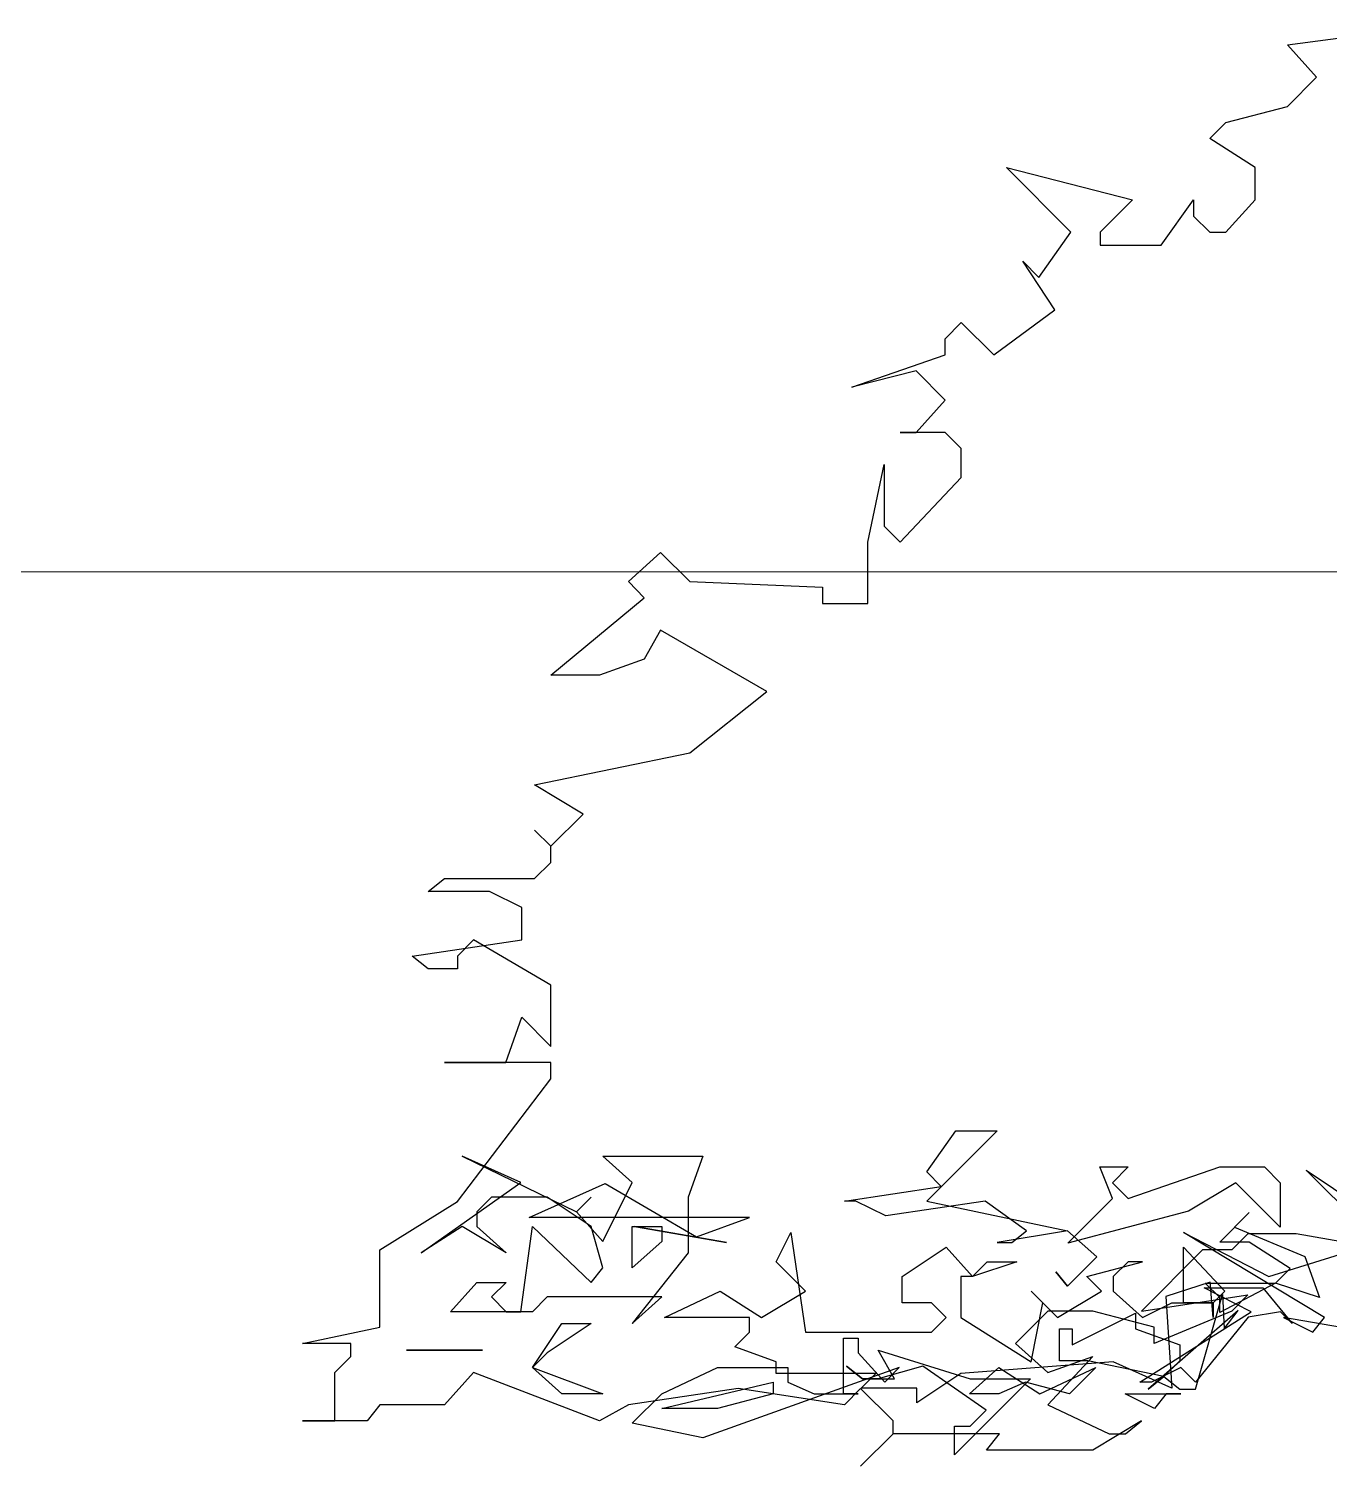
# Model space of a CAD drawing. Header units: millimetres. Extents: x 684983 to 685377, y 990360 to 990509.
# Drawn here: x 685182.22 to 685183.639, y 990415.063 to 990416.63 of the extents above; entities that cross this region are included whole.
import ezdxf

# ---------------------------------------------------------------- set-up
doc = ezdxf.new("R2010")
doc.units = ezdxf.units.MM
doc.layers.add('grid', color=8, linetype='Continuous', lineweight=9)
doc.layers.add('MANGO TREE', color=7, linetype='Continuous')

# ---------------------------------------------------------------- blocks, each defined once
blk = doc.blocks.new('MT')
at = {"color": 97}
for p, q in [((-0.6159, 1.899), (-0.4875, 1.9158)), ((-0.5855, 1.865), (-0.6159, 1.899)), ((-0.6159, 1.8345), (-0.5855, 1.865)), ((-0.6802, 1.8176), (-0.6159, 1.8345)), ((-0.6971, 1.8007), (-0.6802, 1.8176)), ((-0.6497, 1.7705), (-0.6971, 1.8007)), ((-0.9101, 1.7705), (-0.7782, 1.7365)), ((-0.8427, 1.7027), (-0.9101, 1.7705)), ((-0.6497, 1.7365), (-0.6497, 1.7705)), ((-0.7782, 1.7365), (-0.812, 1.7027)), ((-0.748, 1.6891), (-0.7142, 1.7365)), ((-0.7142, 1.7365), (-0.7142, 1.7196)), ((-0.6802, 1.7027), (-0.6497, 1.7365)), ((-0.7142, 1.7196), (-0.6971, 1.7027)), ((-0.8765, 1.6553), (-0.8427, 1.7027)), ((-0.812, 1.7027), (-0.812, 1.6891)), ((-0.6971, 1.7027), (-0.6802, 1.7027)), ((-0.812, 1.6891), (-0.748, 1.6891)), ((-0.8932, 1.6722), (-0.8765, 1.6553)), ((-0.8596, 1.6215), (-0.8932, 1.6722)), ((-0.9236, 1.5742), (-0.8596, 1.6215)), ((-0.9745, 1.5911), (-0.9576, 1.608)), ((-0.9576, 1.608), (-0.9236, 1.5742)), ((-0.9745, 1.5742), (-0.9745, 1.5911)), ((-1.0725, 1.5402), (-0.9745, 1.5742)), ((-1.0048, 1.5573), (-1.0725, 1.5402)), ((-0.9745, 1.5268), (-1.0048, 1.5573)), ((-1.0048, 1.493), (-0.9745, 1.5268)), ((-1.0216, 1.493), (-1.0048, 1.493)), ((-0.9745, 1.493), (-1.0216, 1.493)), ((-0.9576, 1.4762), (-0.9745, 1.493)), ((-0.9576, 1.4457), (-0.9576, 1.4762)), ((-1.0556, 1.3781), (-1.0385, 1.4593)), ((-1.0385, 1.4593), (-1.0385, 1.3948)), ((-1.0216, 1.3781), (-0.9576, 1.4457)), ((-1.0385, 1.3948), (-1.0216, 1.3781)), ((-1.0556, 1.3137), (-1.0556, 1.3781)), ((-1.3066, 1.3368), (-1.273, 1.3671)), ((-1.273, 1.3671), (-1.2423, 1.3368)), ((-1.2899, 1.3197), (-1.3066, 1.3368)), ((-1.2423, 1.3368), (-1.103, 1.3308)), ((-1.103, 1.3308), (-1.103, 1.3137)), ((-1.3879, 1.2386), (-1.2899, 1.3197)), ((-1.103, 1.3137), (-1.0556, 1.3137)), ((-1.273, 1.2859), (-1.2899, 1.2555)), ((-1.1614, 1.2217), (-1.273, 1.2859)), ((-1.2899, 1.2555), (-1.337, 1.2386)), ((-1.337, 1.2386), (-1.3879, 1.2386)), ((-1.2423, 1.1574), (-1.1614, 1.2217)), ((-1.4048, 1.1236), (-1.2423, 1.1574)), ((-1.3539, 1.093), (-1.4048, 1.1236)), ((-1.3879, 1.0594), (-1.3539, 1.093)), ((-1.4048, 1.0763), (-1.3879, 1.0594)), ((-1.3879, 1.0594), (-1.4048, 1.0763)), ((-1.3879, 1.0425), (-1.3879, 1.0594)), ((-1.4048, 1.0256), (-1.3879, 1.0425)), ((-1.5164, 1.0121), (-1.4993, 1.0256)), ((-1.4993, 1.0256), (-1.4048, 1.0256)), ((-1.452, 1.0121), (-1.5164, 1.0121)), ((-1.4182, 0.9952), (-1.452, 1.0121)), ((-1.4182, 0.9612), (-1.4182, 0.9952)), ((-1.5333, 0.9443), (-1.4182, 0.9612)), ((-1.4689, 0.9612), (-1.4857, 0.9443)), ((-1.3879, 0.914), (-1.4689, 0.9612)), ((-1.5164, 0.9309), (-1.5333, 0.9443)), ((-1.4857, 0.9443), (-1.4857, 0.9309)), ((-1.4857, 0.9309), (-1.5164, 0.9309)), ((-1.3879, 0.8496), (-1.3879, 0.914)), ((-1.4351, 0.8327), (-1.4182, 0.8802)), ((-1.4182, 0.8802), (-1.3879, 0.8496)), ((-1.4993, 0.8327), (-1.4351, 0.8327)), ((-1.3879, 0.8327), (-1.4993, 0.8327)), ((-1.3879, 0.8158), (-1.3879, 0.8327)), ((-1.4857, 0.6873), (-1.3879, 0.8158)), ((-1.5671, 0.6366), (-1.4857, 0.6873)), ((-0.6572, 0.6535), (-0.6741, 0.6366)), ((-0.6068, 0.6535), (-0.6572, 0.6535)), ((-0.5119, 0.6366), (-0.6068, 0.6535)), ((-1.5671, 0.5555), (-1.5671, 0.6366)), ((-0.7048, 0.6366), (-0.7688, 0.5724)), ((-0.6741, 0.6366), (-0.7048, 0.6366)), ((-0.7688, 0.5724), (-0.6572, 0.5893)), ((-0.6572, 0.5893), (-0.6741, 0.5724)), ((-0.8671, 0.5724), (-0.9007, 0.5384)), ((-0.8197, 0.5724), (-0.8671, 0.5724)), ((-0.7555, 0.5555), (-0.8197, 0.5724)), ((-0.6741, 0.5724), (-0.7555, 0.5384)), ((-1.6482, 0.5384), (-1.5671, 0.5555)), ((-0.7555, 0.5384), (-0.7555, 0.5555)), ((-1.5973, 0.5384), (-1.6482, 0.5384)), ((-1.5973, 0.525), (-1.5973, 0.5384)), ((-0.9007, 0.5384), (-0.8671, 0.5081)), ((-1.6144, 0.5081), (-1.5973, 0.525)), ((-0.8197, 0.525), (-0.8671, 0.4743)), ((-0.8671, 0.5081), (-0.8197, 0.525)), ((-1.6144, 0.4574), (-1.6144, 0.5081)), ((-1.4689, 0.5081), (-1.4993, 0.4743)), ((-1.337, 0.4574), (-1.4689, 0.5081)), ((-1.1916, 0.4912), (-1.3066, 0.4743)), ((-1.0801, 0.4743), (-1.1916, 0.4912)), ((-1.0632, 0.4912), (-1.0801, 0.4743)), ((-1.0292, 0.4574), (-1.0632, 0.4912)), ((-1.5671, 0.4743), (-1.5804, 0.4574)), ((-1.4993, 0.4743), (-1.5671, 0.4743)), ((-1.3066, 0.4743), (-1.337, 0.4574)), ((-0.8671, 0.4743), (-0.8026, 0.4439)), ((-1.6482, 0.4574), (-1.6144, 0.4574)), ((-1.5973, 0.4574), (-1.6482, 0.4574)), ((-1.5973, 0.4574), (-1.5973, 0.4574)), ((-1.5804, 0.4574), (-1.5973, 0.4574)), ((-1.0292, 0.4439), (-1.0292, 0.4574)), ((-0.7688, 0.4574), (-0.8197, 0.4268)), ((-0.7857, 0.4439), (-0.7688, 0.4574)), ((-1.0632, 0.4099), (-1.0292, 0.4439)), ((-1.0292, 0.4439), (-1.0632, 0.4099)), ((-0.9176, 0.4439), (-1.0292, 0.4439)), ((-0.9313, 0.4268), (-0.9176, 0.4439)), ((-0.8026, 0.4439), (-0.7857, 0.4439)), ((-0.8197, 0.4268), (-0.9313, 0.4268))]:
    blk.add_line(p, q, dxfattribs=at)
at = {"color": 99}
for p, q in [((-0.9201, 0.7613), (-0.9939, 0.6875)), ((-0.9939, 0.7184), (-0.9632, 0.7613)), ((-0.9632, 0.7613), (-0.9201, 0.7613)), ((-0.9787, 0.7029), (-0.9939, 0.7184)), ((-1.0801, 0.6875), (-0.9787, 0.7029)), ((-1.068, 0.6875), (-1.0801, 0.6875)), ((-1.0369, 0.6723), (-1.068, 0.6875)), ((-0.9326, 0.6875), (-1.0369, 0.6723)), ((-0.9939, 0.6875), (-0.9939, 0.6875)), ((-0.9939, 0.6875), (-0.8464, 0.6566)), ((-0.8894, 0.6566), (-0.9326, 0.6875)), ((-1.1518, 0.6239), (-1.1364, 0.6547)), ((-1.1364, 0.6547), (-1.1211, 0.5502)), ((-0.8464, 0.6566), (-0.9201, 0.6443)), ((-0.9048, 0.6443), (-0.8894, 0.6566)), ((-0.8156, 0.6291), (-0.8464, 0.6566)), ((-0.8464, 0.6566), (-0.8156, 0.6291)), ((-0.7246, 0.6547), (-0.6353, 0.6086)), ((-0.5769, 0.5657), (-0.7246, 0.6547)), ((-0.6353, 0.6086), (-0.4879, 0.6547)), ((-1.0196, 0.6086), (-0.9735, 0.6393)), ((-0.9735, 0.6393), (-0.9459, 0.6086)), ((-0.9201, 0.6443), (-0.9048, 0.6443)), ((-0.7246, 0.6393), (-0.6814, 0.5932)), ((-0.7246, 0.5809), (-0.7246, 0.6393)), ((-1.1211, 0.5932), (-1.1518, 0.6239)), ((-0.8996, 0.6239), (-0.9459, 0.6086)), ((-0.9459, 0.6086), (-0.9305, 0.6239)), ((-0.9305, 0.6239), (-0.8996, 0.6239)), ((-0.8464, 0.5984), (-0.8156, 0.6291)), ((-0.8156, 0.6291), (-0.8464, 0.5984)), ((-0.826, 0.6086), (-0.7676, 0.6239)), ((-0.7828, 0.6239), (-0.7983, 0.6086)), ((-0.7676, 0.6239), (-0.7828, 0.6239)), ((-1.0196, 0.5809), (-1.0196, 0.6086)), ((-0.9582, 0.6086), (-0.9582, 0.5657)), ((-0.9459, 0.6086), (-0.9582, 0.6086)), ((-0.8587, 0.6137), (-0.8464, 0.5984)), ((-0.8464, 0.5984), (-0.8587, 0.6137)), ((-0.8106, 0.5932), (-0.826, 0.6086)), ((-0.7983, 0.6086), (-0.7983, 0.5932)), ((-0.6969, 0.6028), (-0.7432, 0.5876)), ((-0.6938, 0.5657), (-0.6969, 0.6028)), ((-1.2686, 0.5657), (-1.2102, 0.5932)), ((-1.2102, 0.5932), (-1.1672, 0.5657)), ((-1.1672, 0.5657), (-1.1211, 0.5932)), ((-0.8844, 0.5932), (-0.8567, 0.5657)), ((-0.8721, 0.5809), (-0.8844, 0.5932)), ((-0.8567, 0.5657), (-0.8106, 0.5932)), ((-0.7983, 0.5932), (-0.7676, 0.5657)), ((-0.7432, 0.5876), (-0.7369, 0.4918)), ((-0.7031, 0.5968), (-0.6416, 0.5968)), ((-0.6537, 0.5717), (-0.7031, 0.5968)), ((-0.6814, 0.5932), (-0.6938, 0.5809)), ((-0.6416, 0.5968), (-0.6416, 0.5968)), ((-0.6416, 0.5968), (-0.6107, 0.5594)), ((-0.9889, 0.5809), (-1.0196, 0.5809)), ((-0.9735, 0.5657), (-0.9889, 0.5809)), ((-0.8844, 0.5194), (-0.8721, 0.5809)), ((-0.7676, 0.5657), (-0.7369, 0.5809)), ((-0.7369, 0.5809), (-0.6938, 0.5809)), ((-0.6938, 0.5809), (-0.7246, 0.5809)), ((-0.6938, 0.5809), (-0.6938, 0.5809)), ((-0.6938, 0.5809), (-0.6938, 0.5657)), ((-1.1795, 0.5657), (-1.2686, 0.5657)), ((-1.1795, 0.5502), (-1.1795, 0.5657)), ((-0.9889, 0.5502), (-0.9735, 0.5657)), ((-0.9582, 0.5657), (-0.8844, 0.5194)), ((-0.7705, 0.4979), (-0.6537, 0.5717)), ((-0.657, 0.5661), (-0.7123, 0.4979)), ((-0.623, 0.5717), (-0.657, 0.5661)), ((-0.6107, 0.5594), (-0.623, 0.5717)), ((-0.6201, 0.5657), (-0.5893, 0.5502)), ((-0.5308, 0.5502), (-0.6201, 0.5657)), ((-0.5893, 0.5502), (-0.5769, 0.5657)), ((-1.195, 0.5348), (-1.1795, 0.5502)), ((-1.1211, 0.5502), (-0.9889, 0.5502)), ((-1.0811, 0.544), (-1.0659, 0.544)), ((-1.0811, 0.4856), (-1.0811, 0.544)), ((-1.0659, 0.544), (-1.0659, 0.5286)), ((-0.9889, 0.5502), (-0.9889, 0.5502)), ((-1.1518, 0.5194), (-1.195, 0.5348)), ((-1.0659, 0.5286), (-1.0379, 0.4979)), ((-1.2715, 0.4856), (-1.2133, 0.5133)), ((-1.0227, 0.5133), (-1.2286, 0.4397)), ((-1.2133, 0.5133), (-1.1395, 0.5133)), ((-1.1518, 0.5071), (-1.1518, 0.5194)), ((-1.1395, 0.5133), (-1.1395, 0.4979)), ((-1.0379, 0.4979), (-1.0227, 0.5133)), ((-0.7983, 0.5194), (-0.9582, 0.5071)), ((-0.7369, 0.4918), (-0.7983, 0.5194)), ((-0.7275, 0.5133), (-0.7584, 0.4979)), ((-0.7123, 0.4979), (-0.7275, 0.5133)), ((-1.0473, 0.5071), (-1.1518, 0.5071)), ((-1.1395, 0.4979), (-1.1118, 0.4856)), ((-1.0627, 0.4918), (-1.0473, 0.5071)), ((-1.0379, 0.4979), (-1.0379, 0.4979)), ((-0.9582, 0.5071), (-1.0041, 0.4764)), ((-0.7584, 0.4979), (-0.7705, 0.4979)), ((-1.3026, 0.4549), (-1.2715, 0.4856)), ((-1.1118, 0.4856), (-1.0659, 0.4856)), ((-1.0659, 0.4856), (-1.0811, 0.4856)), ((-1.0041, 0.4918), (-1.0627, 0.4918)), ((-1.0041, 0.4764), (-1.0041, 0.4918)), ((-1.2286, 0.4397), (-1.3026, 0.4549))]:
    blk.add_line(p, q, dxfattribs=at)
at = {"color": 85}
for p, q in [((-1.4807, 0.7346), (-1.3608, 0.6764)), ((-1.4194, 0.7071), (-1.4807, 0.7346)), ((-1.3333, 0.7346), (-1.2286, 0.7346)), ((-1.3026, 0.7071), (-1.3333, 0.7346)), ((-1.2286, 0.7346), (-1.244, 0.6917)), ((-1.5239, 0.6333), (-1.4194, 0.7071)), ((-1.3333, 0.6454), (-1.3026, 0.7071)), ((-1.4501, 0.6917), (-1.4653, 0.6764)), ((-1.3917, 0.6917), (-1.4501, 0.6917)), ((-1.3454, 0.661), (-1.3917, 0.6917)), ((-1.3608, 0.6764), (-1.3454, 0.6917)), ((-1.3454, 0.6917), (-1.3608, 0.6764)), ((-1.3454, 0.6917), (-1.3454, 0.6917)), ((-1.244, 0.6917), (-1.244, 0.6333)), ((-1.4653, 0.6764), (-1.4653, 0.661)), ((-1.3608, 0.6764), (-1.3333, 0.6454)), ((-0.6867, 0.6447), (-0.656, 0.6756)), ((-0.656, 0.6756), (-0.6712, 0.6604)), ((-1.4807, 0.661), (-1.5239, 0.6333)), ((-1.4346, 0.6333), (-1.4807, 0.661)), ((-1.4653, 0.661), (-1.4346, 0.6333)), ((-1.4194, 0.5717), (-1.4071, 0.661)), ((-1.4071, 0.661), (-1.3454, 0.6024)), ((-1.3333, 0.6178), (-1.3454, 0.661)), ((-1.3026, 0.661), (-1.2715, 0.661)), ((-1.3026, 0.6178), (-1.3026, 0.661)), ((-1.2715, 0.661), (-1.2715, 0.6454)), ((-0.6712, 0.6604), (-0.5976, 0.6295)), ((-1.2715, 0.6454), (-1.3026, 0.6178)), ((-1.244, 0.6333), (-1.3026, 0.5594)), ((-1.2715, 0.6454), (-1.2715, 0.6454)), ((-0.656, 0.6447), (-0.6867, 0.6447)), ((-0.613, 0.6172), (-0.656, 0.6447)), ((-1.3454, 0.6024), (-1.3333, 0.6178)), ((-0.5976, 0.6295), (-0.5976, 0.6295)), ((-0.5976, 0.6295), (-0.5822, 0.5865)), ((-1.493, 0.5717), (-1.4653, 0.6024)), ((-1.4653, 0.6024), (-1.4346, 0.6024)), ((-1.4346, 0.6024), (-1.4501, 0.5872)), ((-0.6283, 0.6018), (-0.613, 0.6172)), ((-0.7021, 0.6018), (-0.6283, 0.6018)), ((-0.6867, 0.5865), (-0.7021, 0.6018)), ((-0.6283, 0.6018), (-0.6867, 0.5711)), ((-0.5822, 0.5865), (-0.6283, 0.6018)), ((-1.4501, 0.5872), (-1.4346, 0.5717)), ((-1.3917, 0.5872), (-1.4071, 0.5717)), ((-1.2715, 0.5872), (-1.3917, 0.5872)), ((-1.3026, 0.5594), (-1.2715, 0.5872)), ((-0.6867, 0.5711), (-0.6867, 0.5865)), ((-1.4071, 0.5717), (-1.493, 0.5717)), ((-1.4346, 0.5717), (-1.4194, 0.5717)), ((-1.4071, 0.5133), (-1.3762, 0.5594)), ((-1.3454, 0.5594), (-1.3917, 0.5286)), ((-1.3762, 0.5594), (-1.3454, 0.5594)), ((-1.0811, 0.544), (-1.0659, 0.544)), ((-1.0811, 0.4856), (-1.0811, 0.544)), ((-1.0659, 0.544), (-1.0659, 0.5286)), ((-1.3917, 0.5286), (-1.4071, 0.5133)), ((-1.3917, 0.5286), (-1.3917, 0.5286)), ((-1.0659, 0.5286), (-1.0379, 0.4979)), ((-1.3762, 0.4856), (-1.4071, 0.5133)), ((-1.4071, 0.5133), (-1.3333, 0.4856)), ((-1.2715, 0.4856), (-1.2133, 0.5133)), ((-1.0227, 0.5133), (-1.2286, 0.4397)), ((-1.2133, 0.5133), (-1.1395, 0.5133)), ((-1.1395, 0.5133), (-1.1395, 0.4979)), ((-1.0379, 0.4979), (-1.0227, 0.5133)), ((-0.9491, 0.4856), (-0.9182, 0.5133)), ((-0.9182, 0.5133), (-0.8752, 0.4856)), ((-0.8752, 0.4856), (-0.8168, 0.5133)), ((-0.8168, 0.5133), (-0.8443, 0.4856)), ((-0.8168, 0.5133), (-0.8168, 0.5133)), ((-1.2715, 0.4704), (-1.1547, 0.4979)), ((-1.1547, 0.4979), (-1.1547, 0.4856)), ((-1.1395, 0.4979), (-1.1118, 0.4856)), ((-1.0379, 0.4979), (-1.0379, 0.4979)), ((-0.8904, 0.4979), (-0.9182, 0.4856)), ((-0.8443, 0.4856), (-0.8904, 0.4979)), ((-1.3333, 0.4856), (-1.3762, 0.4856)), ((-1.3026, 0.4549), (-1.2715, 0.4856)), ((-1.1547, 0.4856), (-1.2133, 0.4704)), ((-1.1118, 0.4856), (-1.0659, 0.4856)), ((-1.0659, 0.4856), (-1.0811, 0.4856)), ((-0.9182, 0.4856), (-0.9491, 0.4856)), ((-0.7859, 0.4856), (-0.7275, 0.4856)), ((-0.7553, 0.4704), (-0.7859, 0.4856)), ((-0.743, 0.4856), (-0.7553, 0.4704)), ((-0.743, 0.4856), (-0.743, 0.4856)), ((-0.7275, 0.4856), (-0.743, 0.4856)), ((-1.2133, 0.4704), (-1.2715, 0.4704)), ((-1.2133, 0.4704), (-1.2133, 0.4704)), ((-1.2286, 0.4397), (-1.3026, 0.4549))]:
    blk.add_line(p, q, dxfattribs=at)
at = {"color": 73}
for p, q in [((-0.8124, 0.7234), (-0.7826, 0.7234)), ((-0.7993, 0.6902), (-0.8124, 0.7234)), ((-0.7826, 0.7234), (-0.7993, 0.7069)), ((-0.7826, 0.6902), (-0.6865, 0.7234)), ((-0.6865, 0.7234), (-0.6399, 0.7234)), ((-0.6399, 0.7234), (-0.6235, 0.7069)), ((-1.4107, 0.6704), (-1.3308, 0.7061)), ((-1.3308, 0.7061), (-1.2352, 0.6502)), ((-0.7993, 0.7069), (-0.7993, 0.7069)), ((-0.7993, 0.7069), (-0.7826, 0.6902)), ((-0.6698, 0.7069), (-0.7196, 0.6771)), ((-0.6235, 0.6604), (-0.6698, 0.7069)), ((-0.6235, 0.7069), (-0.6235, 0.6604)), ((-0.8458, 0.6437), (-0.7993, 0.6902)), ((-1.1795, 0.6704), (-1.4107, 0.6704)), ((-1.2352, 0.6502), (-1.1795, 0.6704)), ((-1.1795, 0.6704), (-1.1795, 0.6704)), ((-0.7196, 0.6771), (-0.8458, 0.6437)), ((-1.3001, 0.6612), (-1.3001, 0.6612)), ((-1.2037, 0.6443), (-1.3001, 0.6612)), ((-1.3001, 0.6612), (-1.2037, 0.6443)), ((-0.7121, 0.4906), (-0.6839, 0.5897)), ((-0.6839, 0.5897), (-0.6821, 0.5538)), ((-0.6675, 0.5732), (-0.7618, 0.4906)), ((-0.6821, 0.5538), (-0.6675, 0.5732)), ((-0.8416, 0.5371), (-0.7751, 0.5703)), ((-0.7751, 0.5703), (-0.7751, 0.5538)), ((-0.8548, 0.5538), (-0.8416, 0.5538)), ((-0.8548, 0.5204), (-0.8548, 0.5538)), ((-0.8416, 0.5538), (-0.8416, 0.5371)), ((-0.7751, 0.5538), (-0.7286, 0.5371)), ((-1.5391, 0.5315), (-1.5391, 0.5315)), ((-1.4595, 0.5315), (-1.5391, 0.5315)), ((-1.5391, 0.5315), (-1.4595, 0.5315)), ((-1.0446, 0.5315), (-0.9482, 0.5016)), ((-1.0277, 0.5016), (-1.0446, 0.5315)), ((-0.7286, 0.5371), (-0.7286, 0.5371)), ((-0.7286, 0.5371), (-0.7286, 0.5204)), ((-1.0778, 0.5148), (-1.0611, 0.5016)), ((-1.0611, 0.5016), (-1.0778, 0.5148)), ((-0.9979, 0.5148), (-1.0446, 0.5016)), ((-0.9317, 0.4685), (-0.9979, 0.5148)), ((-0.825, 0.5204), (-0.8548, 0.5204)), ((-0.7453, 0.5039), (-0.825, 0.5204)), ((-0.7286, 0.5204), (-0.7453, 0.5039)), ((-1.0611, 0.5016), (-1.0277, 0.5016)), ((-1.0446, 0.5016), (-1.0611, 0.5016)), ((-0.885, 0.5016), (-0.9647, 0.422)), ((-0.9482, 0.5016), (-0.885, 0.5016)), ((-0.885, 0.5016), (-0.885, 0.5016)), ((-0.7618, 0.4906), (-0.7453, 0.5039)), ((-0.7453, 0.5039), (-0.7286, 0.4906)), ((-0.7286, 0.4906), (-0.7121, 0.4906)), ((-0.9482, 0.452), (-0.9317, 0.4685)), ((-0.9647, 0.452), (-0.9482, 0.452)), ((-0.9647, 0.422), (-0.9647, 0.452))]:
    blk.add_line(p, q, dxfattribs=at)
at = {"color": 59}
for p, q in [((-0.5963, 0.7202), (-0.4639, 0.6312)), ((-0.5071, 0.6312), (-0.5963, 0.7202))]:
    blk.add_line(p, q, dxfattribs=at)

msp = doc.modelspace()

# ---------------------------------------------------------------- linework, layer by layer
at = {"layer": 'grid'}
msp.add_line((685221.1591, 990416.0381), (685118.727, 990416.0381), dxfattribs=at)

# ---------------------------------------------------------------- block references
at = {"layer": 'MANGO TREE', "linetype": 'Continuous', "xscale": 1.040975779762939, "yscale": 1.040975779762939, "zscale": 1.040975779762939}
msp.add_blockref('MT', (685184.2345, 990414.636, 97.702), dxfattribs=at)

doc.saveas('drawing.dxf')
